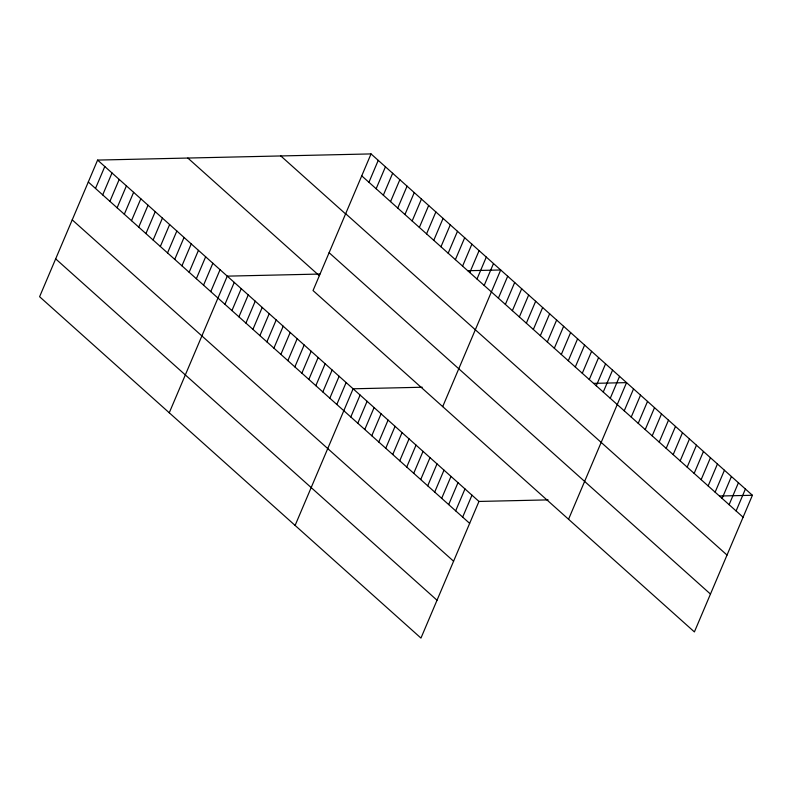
<?xml version="1.0" encoding="UTF-8"?>
<svg xmlns="http://www.w3.org/2000/svg" width="792" height="792" viewBox="0 0 792 792"><rect width="100%" height="100%" fill="white"/><g stroke="black" fill="none" stroke-linecap="round" stroke-linejoin="round"><path stroke-width="1.19" d="M371.042 153.915L313.038 290.555L694.396 631.917L752.4 495.277L371.042 153.915L97.604 160.083L39.6 296.723L420.958 638.085L478.962 501.445L548.104 499.881M95.495 188.456L104.801 166.528M102.703 194.901L112.009 172.973M109.9 201.346L119.216 179.428M117.107 207.801L126.413 185.873M124.314 214.246L133.62 192.317M131.512 220.691L140.818 198.772M138.719 227.146L148.025 205.217M145.926 233.59L155.232 211.662M153.123 240.035L162.429 218.117M160.331 246.49L169.636 224.562M167.528 252.935L176.844 231.007M174.735 259.38L184.041 237.451M181.942 265.825L191.248 243.906M189.139 272.28L198.445 250.351M196.347 278.725L205.653 256.796M203.554 285.17L212.86 263.251M210.751 291.624L220.057 269.696M169.26 412.78L227.264 276.141L319.909 274.052M224.948 304.326L234.254 282.397M231.937 310.583L241.243 288.664M238.927 316.84L248.243 294.921M245.926 323.106L255.232 301.178M252.915 329.363L262.221 307.435M259.905 335.62L269.211 313.691M266.894 341.877L276.2 319.948M273.893 348.133L283.199 326.205M280.883 354.39L290.189 332.472M287.872 360.647L297.178 338.728M368.933 182.289L378.239 160.37M294.862 366.914L304.168 344.985M376.141 188.744L385.447 166.815M301.861 373.171L311.167 351.242M383.338 195.188L392.654 173.26M308.85 379.427L318.156 357.499M390.545 201.633L399.851 179.705M315.84 385.684L325.146 363.756M397.752 208.078L407.058 186.16M322.829 391.941L332.135 370.022M404.95 214.533L414.256 192.605M329.818 398.198L339.125 376.279M412.157 220.978L421.463 199.049M336.818 404.464L346.124 382.536M419.364 227.423L428.67 205.504M295.109 525.433L353.113 388.793L422.255 387.238M426.561 233.878L435.867 211.949M350.797 416.978L360.103 395.05M433.768 240.322L443.075 218.394M357.786 423.235L367.092 401.306M440.966 246.767L450.282 224.849M364.785 429.492L374.091 407.563M448.173 253.222L457.479 231.294M371.775 435.748L381.081 413.83M455.38 259.667L464.686 237.739M378.764 442.005L388.07 420.087M462.577 266.112L471.883 244.193M385.753 448.272L395.06 426.343M469.785 272.557L479.091 250.638M392.743 454.529L402.049 432.6M399.742 460.786L409.048 438.857M476.992 279.012L486.298 257.083M406.732 467.042L416.038 445.114M484.189 285.457L493.495 263.528M413.721 473.299L423.027 451.371M442.698 406.623L500.702 269.983L467.894 270.715M420.71 479.556L430.016 457.637M498.386 298.168L507.692 276.24M427.71 485.813L437.016 463.894M505.375 304.425L514.681 282.497M434.699 492.079L444.005 470.151M512.374 310.682L521.681 288.753M441.688 498.336L450.995 476.408M519.364 316.939L528.67 295.01M448.678 504.593L457.984 482.665M526.353 323.195L535.659 301.267M455.667 510.85L464.983 488.921M533.343 329.452L542.649 307.534M462.667 517.107L471.973 495.188M540.332 335.709L549.638 313.79M547.331 341.976L556.637 320.047M554.321 348.233L563.627 326.304M561.31 354.489L570.616 332.561M568.3 360.746L577.606 338.818M575.299 367.003L584.605 345.084M582.288 373.26L591.594 351.341M589.278 379.526L598.584 357.598M596.267 385.783L605.573 363.855M603.257 392.04L612.572 370.112M610.256 398.297L619.562 376.368M568.547 519.275L626.551 382.625L593.743 383.368M624.235 410.81L633.541 388.892M631.224 417.067L640.53 395.149M638.223 423.334L647.529 401.405M645.213 429.591L654.519 407.662M652.202 435.847L661.508 413.919M659.192 442.104L668.497 420.176M666.181 448.361L675.497 426.433M673.18 454.618L682.486 432.699M680.17 460.875L689.476 438.956M687.159 467.141L696.465 445.213M694.148 473.398L703.454 451.47M701.148 479.655L710.454 457.727M708.137 485.912L717.443 463.983M715.126 492.169L724.433 470.25M722.116 498.425L731.422 476.507M729.105 504.692L738.421 482.764M736.105 510.949L745.411 489.02M719.591 496.02L752.4 495.277M361.736 175.844L743.094 517.206M345.658 213.701L727.026 555.063M280.804 155.955L345.639 213.979M329.106 252.697L710.464 594.059M187.833 158.044L319.245 275.675M97.604 160.083L478.962 501.445M88.298 182.002L469.656 523.363M72.221 219.859L453.588 561.221M55.668 258.865L437.026 600.227"/></g></svg>
